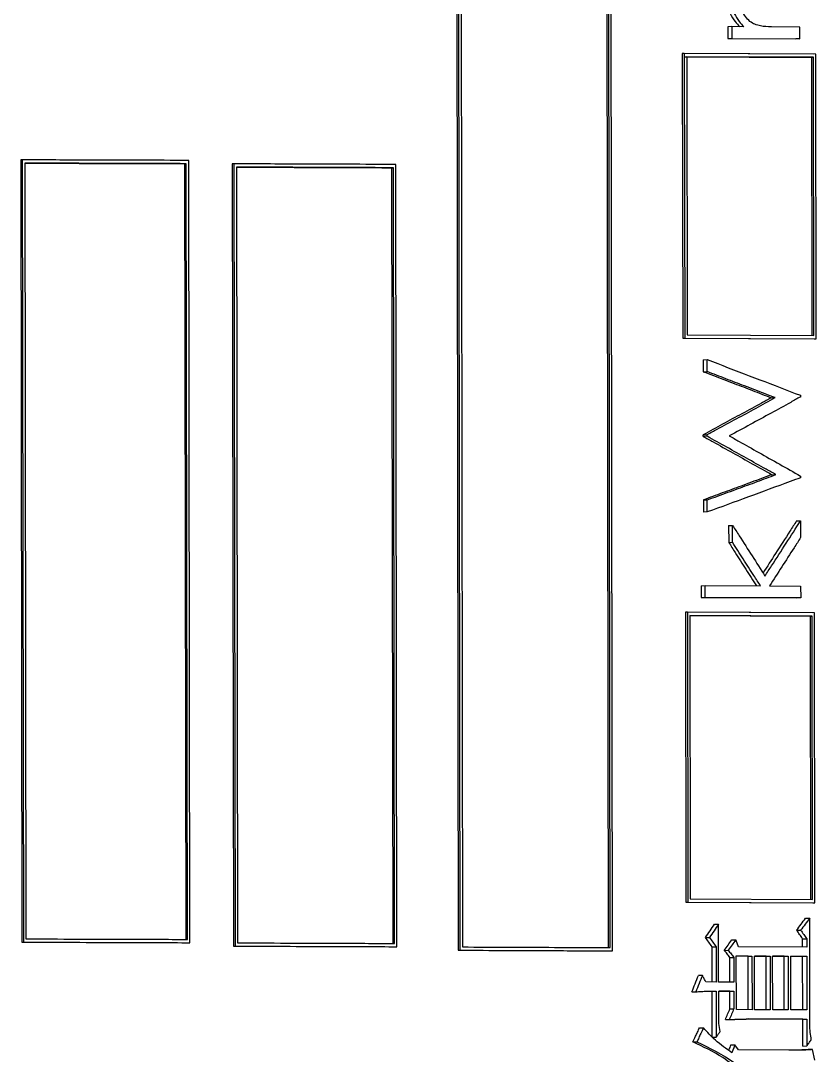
# Model space of a CAD drawing. Header units: millimetres. Extents: x 1726 to 4771, y 590 to 2743.
# Drawn here: x 3151.45 to 3163.63, y 944.52 to 960.37 of the extents above; entities that cross this region are included whole.
import ezdxf

# ---------------------------------------------------------------- set-up
doc = ezdxf.new("R2010")
doc.units = ezdxf.units.MM

msp = doc.modelspace()

# ---------------------------------------------------------------- linework, layer by layer
at = {"color": 7, "linetype": 'Continuous', "lineweight": 25}
for p, q in [((3158.114, 968.266), (3158.146, 946.134)), ((3158.142, 968.266), (3158.174, 946.134)), ((3158.179, 968.216), (3158.211, 946.184)), ((3160.412, 968.206), (3160.444, 946.174)), ((3160.473, 946.174), (3160.442, 968.206)), ((3160.51, 946.124), (3160.478, 968.256)), ((3162.338, 960.281), (3162.276, 960.28)), ((3162.276, 960.28), (3162.277, 960.1)), ((3162.338, 960.281), (3162.338, 960.101)), ((3162.519, 960.28), (3162.338, 960.281)), ((3163.378, 960.275), (3162.942, 960.278)), ((3163.378, 960.096), (3163.378, 960.275)), ((3162.277, 960.1), (3162.338, 960.101)), ((3162.277, 960.1), (3163.316, 960.095)), ((3162.338, 960.101), (3163.378, 960.096)), ((3163.378, 960.096), (3163.316, 960.095)), ((3161.608, 959.871), (3161.578, 959.87)), ((3163.591, 959.86), (3161.578, 959.87)), ((3161.578, 959.87), (3161.584, 955.508)), ((3161.608, 959.871), (3161.615, 955.508)), ((3163.623, 959.861), (3161.608, 959.871)), ((3161.614, 959.82), (3161.645, 959.821)), ((3161.645, 959.821), (3161.651, 955.558)), ((3163.588, 959.811), (3161.645, 959.821)), ((3161.645, 959.82), (3163.557, 959.81)), ((3163.557, 959.81), (3163.588, 959.811)), ((3163.557, 959.81), (3163.563, 955.548)), ((3163.594, 955.548), (3163.588, 959.811)), ((3163.629, 955.498), (3163.623, 959.861)), ((3153.998, 958.231), (3151.449, 958.24)), ((3151.449, 958.24), (3151.466, 946.257)), ((3151.472, 958.24), (3151.449, 958.24)), ((3151.472, 958.24), (3151.49, 946.258)), ((3151.512, 958.19), (3151.529, 946.307)), ((3153.958, 958.182), (3153.976, 946.299)), ((3153.958, 958.182), (3153.984, 958.182)), ((3154.001, 946.3), (3153.984, 958.182)), ((3154.04, 946.249), (3154.023, 958.232)), ((3157.165, 958.17), (3154.688, 958.179)), ((3154.688, 958.179), (3154.705, 946.197)), ((3154.713, 958.179), (3154.688, 958.179)), ((3154.713, 958.179), (3154.73, 946.197)), ((3157.209, 946.188), (3157.192, 958.17)), ((3154.752, 958.129), (3154.769, 946.247)), ((3157.126, 958.12), (3157.144, 946.238)), ((3157.126, 958.12), (3157.154, 958.12)), ((3157.171, 946.238), (3157.154, 958.12)), ((3161.584, 955.508), (3163.598, 955.498)), ((3161.584, 955.508), (3161.615, 955.508)), ((3161.615, 955.508), (3163.629, 955.498)), ((3161.651, 955.558), (3163.594, 955.548)), ((3163.598, 955.498), (3163.629, 955.498)), ((3161.897, 955.179), (3161.958, 955.18)), ((3161.897, 955.179), (3161.898, 954.996)), ((3161.958, 954.997), (3161.958, 955.18)), ((3161.898, 954.996), (3161.958, 954.997)), ((3162.939, 954.597), (3163.001, 954.598)), ((3163.386, 954.634), (3163.386, 954.608)), ((3161.899, 954.031), (3161.96, 954.032)), ((3161.899, 954.005), (3161.899, 954.031)), ((3161.96, 954.006), (3161.899, 954.005)), ((3161.96, 954.006), (3161.96, 954.032)), ((3162.948, 953.418), (3163.01, 953.419)), ((3163.388, 953.397), (3163.388, 953.372)), ((3161.901, 953.032), (3161.961, 953.032)), ((3161.901, 953.032), (3161.901, 952.846)), ((3161.961, 952.847), (3161.961, 953.032)), ((3161.961, 952.847), (3161.901, 952.846)), ((3162.287, 952.639), (3162.349, 952.64)), ((3162.287, 952.639), (3162.288, 952.381)), ((3162.349, 952.382), (3162.349, 952.64)), ((3163.326, 952.711), (3163.389, 952.711)), ((3163.389, 952.711), (3163.389, 952.454)), ((3162.288, 952.381), (3162.349, 952.382)), ((3161.866, 951.718), (3161.926, 951.719)), ((3161.866, 951.718), (3161.866, 951.539)), ((3161.926, 951.539), (3161.926, 951.719)), ((3161.926, 951.719), (3162.776, 951.715)), ((3162.913, 951.714), (3163.39, 951.712)), ((3163.39, 951.712), (3163.391, 951.532)), ((3161.866, 951.539), (3163.328, 951.531)), ((3161.866, 951.539), (3161.926, 951.539)), ((3163.391, 951.532), (3161.926, 951.539)), ((3163.391, 951.532), (3163.328, 951.531)), ((3163.569, 951.302), (3161.627, 951.312)), ((3161.627, 951.312), (3161.633, 946.871)), ((3161.657, 951.312), (3161.627, 951.312)), ((3161.657, 951.312), (3161.663, 946.871)), ((3163.6, 951.302), (3161.657, 951.312)), ((3161.693, 951.262), (3161.699, 946.921)), ((3163.565, 951.253), (3161.693, 951.262)), ((3161.693, 951.261), (3163.534, 951.252)), ((3163.534, 951.252), (3163.565, 951.253)), ((3163.534, 951.252), (3163.54, 946.911)), ((3163.571, 946.912), (3163.565, 951.253)), ((3163.607, 946.862), (3163.6, 951.302)), ((3161.699, 946.921), (3163.571, 946.912)), ((3161.633, 946.871), (3163.575, 946.861)), ((3161.633, 946.871), (3161.663, 946.871)), ((3161.663, 946.871), (3163.607, 946.862)), ((3163.575, 946.861), (3163.607, 946.862)), ((3163.465, 946.624), (3163.528, 946.624)), ((3162.072, 946.533), (3162.133, 946.534)), ((3162.134, 945.647), (3162.133, 946.534)), ((3163.328, 946.441), (3163.39, 946.441)), ((3161.933, 946.329), (3161.993, 946.329)), ((3162.336, 946.294), (3162.397, 946.295)), ((3163.42, 946.31), (3163.482, 946.311)), ((3163.42, 946.18), (3163.42, 946.31)), ((3163.482, 946.311), (3163.482, 946.181)), ((3151.466, 946.257), (3151.49, 946.258)), ((3151.466, 946.257), (3154.015, 946.249)), ((3154.015, 946.249), (3154.04, 946.249)), ((3154.705, 946.197), (3157.182, 946.187)), ((3154.705, 946.197), (3154.73, 946.197)), ((3157.182, 946.187), (3157.209, 946.188)), ((3158.146, 946.134), (3160.481, 946.123)), ((3158.146, 946.134), (3158.174, 946.134)), ((3160.481, 946.123), (3160.51, 946.124)), ((3162.034, 946.187), (3162.095, 946.188)), ((3162.035, 945.648), (3162.034, 946.187)), ((3162.095, 946.188), (3162.096, 945.647)), ((3162.22, 946.132), (3162.281, 946.133)), ((3163.482, 946.181), (3162.436, 946.187)), ((3162.306, 946.024), (3162.367, 946.025)), ((3162.306, 945.646), (3162.306, 946.024)), ((3162.367, 946.025), (3162.367, 945.646)), ((3162.407, 945.224), (3162.405, 946.046)), ((3162.405, 946.046), (3162.645, 946.045)), ((3162.584, 946.044), (3162.405, 946.045)), ((3162.584, 946.044), (3162.645, 946.045)), ((3162.585, 945.223), (3162.584, 946.044)), ((3162.645, 946.045), (3162.646, 945.223)), ((3162.685, 945.223), (3162.684, 946.045)), ((3162.684, 946.045), (3162.923, 946.043)), ((3162.861, 946.043), (3162.684, 946.044)), ((3162.861, 946.043), (3162.923, 946.043)), ((3162.862, 945.222), (3162.861, 946.043)), ((3162.923, 946.043), (3162.924, 945.221)), ((3162.963, 945.221), (3162.961, 946.043)), ((3162.961, 946.043), (3163.199, 946.042)), ((3163.137, 946.041), (3162.961, 946.042)), ((3163.137, 946.041), (3163.199, 946.042)), ((3163.138, 945.22), (3163.137, 946.041)), ((3163.199, 946.042), (3163.201, 945.22)), ((3163.239, 945.22), (3163.238, 946.042)), ((3163.238, 946.042), (3163.483, 946.041)), ((3163.42, 946.04), (3163.238, 946.041)), ((3163.42, 946.04), (3163.483, 946.041)), ((3163.421, 945.219), (3163.42, 946.04)), ((3163.483, 946.041), (3163.484, 945.219)), ((3161.885, 945.746), (3161.825, 945.745)), ((3162.096, 945.647), (3161.94, 945.648)), ((3162.367, 945.646), (3162.134, 945.647)), ((3161.724, 945.497), (3161.784, 945.497)), ((3162.035, 945.506), (3162.096, 945.507)), ((3162.036, 944.803), (3162.035, 945.506)), ((3162.096, 945.507), (3162.097, 944.804)), ((3162.135, 945.507), (3162.368, 945.505)), ((3162.135, 945.106), (3162.135, 945.507)), ((3162.306, 945.505), (3162.135, 945.506)), ((3162.306, 945.505), (3162.368, 945.505)), ((3162.307, 945.234), (3162.306, 945.505)), ((3162.368, 945.505), (3162.368, 945.235)), ((3162.307, 945.234), (3162.368, 945.235)), ((3162.646, 945.223), (3162.407, 945.224)), ((3162.924, 945.221), (3162.685, 945.223)), ((3163.201, 945.22), (3162.963, 945.221)), ((3163.484, 945.219), (3163.239, 945.22)), ((3162.237, 945.072), (3162.298, 945.073)), ((3163.421, 945.077), (3162.592, 945.081)), ((3162.623, 945.082), (3163.484, 945.078)), ((3163.421, 945.077), (3163.484, 945.078)), ((3163.422, 944.666), (3163.421, 945.077)), ((3163.484, 945.078), (3163.485, 944.667)), ((3161.841, 944.944), (3161.902, 944.945)), ((3161.74, 944.729), (3161.801, 944.729)), ((3162.036, 944.803), (3162.097, 944.804)), ((3162.323, 944.683), (3162.384, 944.683)), ((3162.439, 944.607), (3162.384, 944.683)), ((3163.209, 944.603), (3162.439, 944.607)), ((3163.422, 944.666), (3163.485, 944.667)), ((3163.449, 944.608), (3163.506, 944.612)), ((3163.569, 944.612), (3163.506, 944.612)), ((3163.607, 944.45), (3163.569, 944.612))]:
    msp.add_line(p, q, dxfattribs=at)
at = {"color": 7, "linetype": 'Continuous', "lineweight": 25, "flags": 128}
for points in [[(3163.53, 945.024), (3163.529, 945.618), (3163.528, 946.624)], [(3162.436, 946.187), (3162.417, 946.241), (3162.397, 946.295)], [(3162.384, 944.683), (3162.367, 944.639), (3162.352, 944.602), (3162.338, 944.564)]]:
    msp.add_lwpolyline(points, dxfattribs=at)
at = {"color": 7, "linetype": 'Continuous', "lineweight": 25}
for points, knots in [([(3162.942, 960.278), (3162.886, 960.279), (3162.774, 960.283), (3162.631, 960.335), (3162.541, 960.434), (3162.469, 960.561), (3162.456, 960.677), (3162.447, 960.753)], [0, 0, 0, 0, 0.241257, 0.483387, 0.613214, 0.746328, 1, 1, 1, 1]), ([(3162.311, 960.482), (3162.334, 960.439), (3162.376, 960.363), (3162.433, 960.304), (3162.458, 960.279)], [0, 0, 0, 0, 0.564301, 1, 1, 1, 1]), ([(3162.372, 960.483), (3162.396, 960.44), (3162.437, 960.364), (3162.494, 960.305), (3162.519, 960.28)], [0, 0, 0, 0, 0.564241, 1, 1, 1, 1]), ([(3154.023, 958.232), (3153.77, 958.233), (3153.264, 958.234), (3152.415, 958.237), (3151.815, 958.239), (3151.472, 958.24)], [0, 0, 0, 0, 0.300085, 0.600171, 1, 1, 1, 1]), ([(3153.984, 958.182), (3153.731, 958.183), (3153.225, 958.185), (3152.401, 958.187), (3151.828, 958.189), (3151.512, 958.19)], [0, 0, 0, 0, 0.30968, 0.619361, 1, 1, 1, 1]), ([(3151.512, 958.189), (3151.712, 958.189), (3152.119, 958.188), (3152.937, 958.185), (3153.55, 958.183), (3153.958, 958.182)], [0, 0, 0, 0, 0.242894, 0.495328, 1, 1, 1, 1]), ([(3157.192, 958.17), (3156.946, 958.171), (3156.455, 958.173), (3155.63, 958.176), (3155.046, 958.178), (3154.713, 958.179)], [0, 0, 0, 0, 0.300085, 0.600171, 1, 1, 1, 1]), ([(3157.154, 958.12), (3156.908, 958.121), (3156.417, 958.123), (3155.617, 958.126), (3155.059, 958.128), (3154.752, 958.129)], [0, 0, 0, 0, 0.30968, 0.619361, 1, 1, 1, 1]), ([(3154.752, 958.129), (3154.945, 958.128), (3155.341, 958.127), (3156.135, 958.124), (3156.73, 958.122), (3157.126, 958.12)], [0, 0, 0, 0, 0.242025, 0.494749, 1, 1, 1, 1]), ([(3161.958, 955.18), (3162.012, 955.16), (3162.282, 955.057), (3162.759, 954.875), (3163.179, 954.714), (3163.386, 954.634)], [0, 0, 0, 0, 0.112359, 0.561802, 1, 1, 1, 1]), ([(3161.898, 954.996), (3161.95, 954.976), (3162.108, 954.916), (3162.361, 954.819), (3162.655, 954.707), (3162.845, 954.634), (3162.939, 954.597)], [0, 0, 0, 0, 0.150665, 0.451995, 0.725995, 1, 1, 1, 1]), ([(3163.001, 954.598), (3162.949, 954.618), (3162.793, 954.678), (3162.541, 954.774), (3162.246, 954.887), (3162.054, 954.96), (3161.958, 954.997)], [0, 0, 0, 0, 0.1504849, 0.4514552, 0.7257248, 1, 1, 1, 1]), ([(3162.939, 954.597), (3162.889, 954.57), (3162.74, 954.488), (3162.493, 954.353), (3162.196, 954.192), (3161.998, 954.085), (3161.899, 954.031)], [0, 0, 0, 0, 0.144273, 0.432819, 0.716406, 1, 1, 1, 1]), ([(3161.96, 954.032), (3162.01, 954.059), (3162.161, 954.141), (3162.41, 954.276), (3162.707, 954.437), (3162.903, 954.544), (3163.001, 954.598)], [0, 0, 0, 0, 0.144115, 0.432345, 0.71617, 1, 1, 1, 1]), ([(3163.386, 954.608), (3163.337, 954.581), (3163.188, 954.499), (3162.932, 954.358), (3162.619, 954.187), (3162.405, 954.07), (3162.298, 954.012)], [0, 0, 0, 0, 0.1375518, 0.4126558, 0.7063244, 1, 1, 1, 1]), ([(3161.899, 954.005), (3161.95, 953.977), (3162.1, 953.893), (3162.351, 953.753), (3162.65, 953.585), (3162.849, 953.474), (3162.948, 953.418)], [0, 0, 0, 0, 0.143076, 0.429227, 0.714611, 1, 1, 1, 1]), ([(3163.01, 953.419), (3162.96, 953.447), (3162.811, 953.53), (3162.562, 953.67), (3162.261, 953.838), (3162.06, 953.95), (3161.96, 954.006)], [0, 0, 0, 0, 0.14292, 0.42876, 0.714377, 1, 1, 1, 1]), ([(3162.298, 954.012), (3162.348, 953.984), (3162.499, 953.899), (3162.756, 953.755), (3163.069, 953.578), (3163.282, 953.458), (3163.388, 953.397)], [0, 0, 0, 0, 0.1372897, 0.4118694, 0.7059312, 1, 1, 1, 1]), ([(3162.948, 953.418), (3162.896, 953.399), (3162.74, 953.341), (3162.488, 953.247), (3162.19, 953.138), (3161.997, 953.067), (3161.901, 953.032)], [0, 0, 0, 0, 0.149842, 0.449526, 0.72476, 1, 1, 1, 1]), ([(3161.961, 953.032), (3162.014, 953.052), (3162.172, 953.109), (3162.426, 953.203), (3162.723, 953.312), (3162.914, 953.383), (3163.01, 953.419)], [0, 0, 0, 0, 0.149662, 0.448988, 0.724491, 1, 1, 1, 1]), ([(3163.388, 953.372), (3163.335, 953.352), (3163.07, 953.254), (3162.596, 953.079), (3162.171, 952.923), (3161.961, 952.847)], [0, 0, 0, 0, 0.112483, 0.562421, 1, 1, 1, 1]), ([(3162.349, 952.64), (3162.382, 952.587), (3162.482, 952.432), (3162.647, 952.174), (3162.779, 951.968), (3162.844, 951.866)], [0, 0, 0, 0, 0.203788, 0.601893, 1, 1, 1, 1]), ([(3163.326, 952.711), (3163.293, 952.659), (3163.186, 952.492), (3163.015, 952.226), (3162.877, 952.012), (3162.814, 951.913)], [0, 0, 0, 0, 0.196131, 0.628453, 1, 1, 1, 1]), ([(3162.844, 951.866), (3162.878, 951.918), (3162.986, 952.085), (3163.168, 952.367), (3163.315, 952.597), (3163.389, 952.711)], [0, 0, 0, 0, 0.184797, 0.592397, 1, 1, 1, 1]), ([(3163.389, 952.454), (3163.356, 952.402), (3163.26, 952.253), (3163.101, 952.006), (3162.975, 951.811), (3162.913, 951.714)], [0, 0, 0, 0, 0.210801, 0.6054, 1, 1, 1, 1]), ([(3162.288, 952.381), (3162.322, 952.329), (3162.41, 952.191), (3162.552, 951.969), (3162.66, 951.799), (3162.714, 951.714)], [0, 0, 0, 0, 0.236234, 0.618117, 1, 1, 1, 1]), ([(3162.776, 951.715), (3162.742, 951.767), (3162.655, 951.905), (3162.512, 952.127), (3162.403, 952.297), (3162.349, 952.382)], [0, 0, 0, 0, 0.236113, 0.618056, 1, 1, 1, 1]), ([(3163.328, 946.441), (3163.351, 946.471), (3163.396, 946.532), (3163.442, 946.593), (3163.465, 946.624)], [0, 0, 0, 0, 0.499999, 1, 1, 1, 1]), ([(3163.528, 946.624), (3163.505, 946.594), (3163.459, 946.533), (3163.413, 946.472), (3163.39, 946.441)], [0, 0, 0, 0, 0.5, 1, 1, 1, 1]), ([(3161.933, 946.329), (3161.956, 946.363), (3162.003, 946.431), (3162.049, 946.499), (3162.072, 946.533)], [0, 0, 0, 0, 0.499999, 1, 1, 1, 1]), ([(3162.133, 946.534), (3162.11, 946.5), (3162.063, 946.432), (3162.017, 946.363), (3161.993, 946.329)], [0, 0, 0, 0, 0.5, 1, 1, 1, 1]), ([(3163.42, 946.31), (3163.404, 946.332), (3163.374, 946.375), (3163.343, 946.419), (3163.328, 946.441)], [0, 0, 0, 0, 0.5, 1, 1, 1, 1]), ([(3163.39, 946.441), (3163.406, 946.42), (3163.436, 946.376), (3163.467, 946.333), (3163.482, 946.311)], [0, 0, 0, 0, 0.499999, 1, 1, 1, 1]), ([(3151.529, 946.307), (3151.787, 946.307), (3152.301, 946.305), (3153.126, 946.302), (3153.69, 946.301), (3154.001, 946.3)], [0, 0, 0, 0, 0.30968, 0.61936, 1, 1, 1, 1]), ([(3162.034, 946.187), (3162.017, 946.211), (3161.983, 946.258), (3161.95, 946.305), (3161.933, 946.329)], [0, 0, 0, 0, 0.5, 1, 1, 1, 1]), ([(3161.993, 946.329), (3162.01, 946.306), (3162.044, 946.259), (3162.078, 946.212), (3162.095, 946.188)], [0, 0, 0, 0, 0.499999, 1, 1, 1, 1]), ([(3162.22, 946.132), (3162.24, 946.159), (3162.278, 946.213), (3162.317, 946.267), (3162.336, 946.294)], [0, 0, 0, 0, 0.499999, 1, 1, 1, 1]), ([(3162.397, 946.295), (3162.378, 946.268), (3162.339, 946.214), (3162.301, 946.16), (3162.281, 946.133)], [0, 0, 0, 0, 0.4999992, 1, 1, 1, 1]), ([(3151.49, 946.258), (3151.747, 946.257), (3152.261, 946.255), (3153.113, 946.253), (3153.703, 946.251), (3154.04, 946.249)], [0, 0, 0, 0, 0.300085, 0.60017, 1, 1, 1, 1]), ([(3154.73, 946.197), (3154.981, 946.196), (3155.481, 946.194), (3156.309, 946.191), (3156.882, 946.189), (3157.209, 946.188)], [0, 0, 0, 0, 0.3000849, 0.6001698, 1, 1, 1, 1]), ([(3154.769, 946.247), (3155.019, 946.246), (3155.52, 946.244), (3156.321, 946.241), (3156.869, 946.239), (3157.171, 946.238)], [0, 0, 0, 0, 0.30968, 0.61936, 1, 1, 1, 1]), ([(3158.174, 946.134), (3158.41, 946.133), (3158.882, 946.131), (3159.662, 946.128), (3160.202, 946.125), (3160.51, 946.124)], [0, 0, 0, 0, 0.300081, 0.600162, 1, 1, 1, 1]), ([(3158.211, 946.184), (3158.447, 946.183), (3158.919, 946.181), (3159.674, 946.178), (3160.19, 946.175), (3160.473, 946.174)], [0, 0, 0, 0, 0.309921, 0.619841, 1, 1, 1, 1]), ([(3162.306, 946.024), (3162.291, 946.042), (3162.263, 946.078), (3162.235, 946.114), (3162.22, 946.132)], [0, 0, 0, 0, 0.5, 1, 1, 1, 1]), ([(3162.281, 946.133), (3162.296, 946.115), (3162.324, 946.079), (3162.353, 946.043), (3162.367, 946.025)], [0, 0, 0, 0, 0.499999, 1, 1, 1, 1]), ([(3161.724, 945.497), (3161.741, 945.538), (3161.774, 945.621), (3161.808, 945.704), (3161.825, 945.745)], [0, 0, 0, 0, 0.5, 1, 1, 1, 1]), ([(3161.885, 945.746), (3161.868, 945.704), (3161.835, 945.622), (3161.801, 945.539), (3161.784, 945.497)], [0, 0, 0, 0, 0.499999, 1, 1, 1, 1]), ([(3161.94, 945.648), (3161.931, 945.664), (3161.912, 945.697), (3161.894, 945.73), (3161.885, 945.746)], [0, 0, 0, 0, 0.500001, 1, 1, 1, 1]), ([(3161.784, 945.497), (3161.813, 945.499), (3161.87, 945.503), (3161.974, 945.507), (3162.049, 945.507), (3162.096, 945.507)], [0, 0, 0, 0, 0.276869, 0.553757, 1, 1, 1, 1]), ([(3162.237, 945.072), (3162.249, 945.099), (3162.272, 945.153), (3162.295, 945.207), (3162.307, 945.234)], [0, 0, 0, 0, 0.4999988, 1, 1, 1, 1]), ([(3162.368, 945.235), (3162.356, 945.208), (3162.333, 945.154), (3162.31, 945.1), (3162.298, 945.073)], [0, 0, 0, 0, 0.5, 1, 1, 1, 1]), ([(3162.159, 944.89), (3162.151, 944.93), (3162.137, 945.001), (3162.136, 945.074), (3162.135, 945.106)], [0, 0, 0, 0, 0.558835, 1, 1, 1, 1]), ([(3162.298, 945.073), (3162.301, 945.073), (3162.306, 945.073), (3162.312, 945.073), (3162.317, 945.074), (3162.322, 945.074), (3162.327, 945.074), (3162.332, 945.074), (3162.337, 945.074), (3162.342, 945.074), (3162.347, 945.074), (3162.352, 945.075), (3162.357, 945.075), (3162.363, 945.075), (3162.368, 945.075), (3162.373, 945.075), (3162.378, 945.075), (3162.386, 945.076), (3162.396, 945.076), (3162.406, 945.076), (3162.416, 945.076), (3162.426, 945.077), (3162.436, 945.077), (3162.446, 945.077), (3162.456, 945.078), (3162.468, 945.078), (3162.478, 945.078), (3162.488, 945.078), (3162.498, 945.079), (3162.508, 945.079), (3162.518, 945.079), (3162.528, 945.08), (3162.538, 945.08), (3162.547, 945.08), (3162.555, 945.08), (3162.562, 945.081), (3162.57, 945.081), (3162.576, 945.081), (3162.581, 945.081), (3162.586, 945.081), (3162.591, 945.081), (3162.596, 945.082), (3162.601, 945.082), (3162.606, 945.082), (3162.611, 945.082), (3162.617, 945.082), (3162.621, 945.082), (3162.623, 945.082)], [0, 0, 0, 0, 0.0228582, 0.0457162, 0.0571452, 0.0685742, 0.0914321, 0.1028611, 0.1142901, 0.1371481, 0.1485771, 0.1600061, 0.1828641, 0.1942931, 0.217151, 0.22858, 0.240009, 0.262867, 0.308583, 0.3314409, 0.3542989, 0.4000149, 0.4228729, 0.4457309, 0.4914468, 0.5143048, 0.5600208, 0.5828788, 0.6057367, 0.6514527, 0.6743107, 0.6971687, 0.7428846, 0.7657426, 0.7886006, 0.8114586, 0.8343166, 0.8571745, 0.8686035, 0.8800325, 0.9028905, 0.9143195, 0.9257485, 0.9486065, 0.9600355, 0.9800177, 1, 1, 1, 1]), ([(3163.553, 944.764), (3163.547, 944.8), (3163.537, 944.861), (3163.531, 944.948), (3163.53, 944.998), (3163.53, 945.024)], [0, 0, 0, 0, 0.425218, 0.711978, 1, 1, 1, 1]), ([(3161.74, 944.729), (3161.754, 944.758), (3161.778, 944.808), (3161.811, 944.88), (3161.831, 944.923), (3161.841, 944.944)], [0, 0, 0, 0, 0.402506, 0.701253, 1, 1, 1, 1]), ([(3161.902, 944.945), (3161.888, 944.916), (3161.865, 944.866), (3161.831, 944.794), (3161.811, 944.751), (3161.801, 944.729)], [0, 0, 0, 0, 0.402372, 0.701186, 1, 1, 1, 1]), ([(3162.338, 944.564), (3162.251, 944.624), (3162.095, 944.731), (3161.961, 944.88), (3161.902, 944.945)], [0, 0, 0, 0, 0.558291, 1, 1, 1, 1]), ([(3162.097, 944.804), (3162.107, 944.818), (3162.128, 944.847), (3162.148, 944.876), (3162.159, 944.89)], [0, 0, 0, 0, 0.5, 1, 1, 1, 1]), ([(3162.725, 944.042), (3162.555, 944.204), (3162.252, 944.49), (3161.896, 944.656), (3161.74, 944.729)], [0, 0, 0, 0, 0.563504, 1, 1, 1, 1]), ([(3161.801, 944.729), (3161.999, 944.634), (3162.354, 944.463), (3162.654, 944.172), (3162.787, 944.043)], [0, 0, 0, 0, 0.556051, 1, 1, 1, 1]), ([(3163.485, 944.667), (3163.496, 944.683), (3163.519, 944.715), (3163.542, 944.748), (3163.553, 944.764)], [0, 0, 0, 0, 0.499999, 1, 1, 1, 1]), ([(3162.291, 944.6), (3162.292, 944.603), (3162.298, 944.618), (3162.309, 944.646), (3162.318, 944.67), (3162.323, 944.683)], [0, 0, 0, 0, 0.103644, 0.551823, 1, 1, 1, 1]), ([(3163.569, 944.612), (3163.566, 944.612), (3163.56, 944.612), (3163.549, 944.611), (3163.538, 944.61), (3163.527, 944.609), (3163.52, 944.609), (3163.514, 944.608), (3163.509, 944.608), (3163.502, 944.607), (3163.494, 944.607), (3163.482, 944.606), (3163.471, 944.606), (3163.46, 944.605), (3163.449, 944.605), (3163.438, 944.604), (3163.427, 944.604), (3163.416, 944.604), (3163.404, 944.603), (3163.393, 944.603), (3163.382, 944.603), (3163.371, 944.603), (3163.36, 944.603), (3163.349, 944.603), (3163.337, 944.603), (3163.326, 944.603), (3163.318, 944.603), (3163.31, 944.603), (3163.303, 944.603), (3163.296, 944.603), (3163.29, 944.603), (3163.284, 944.603), (3163.279, 944.603), (3163.273, 944.603), (3163.268, 944.603), (3163.262, 944.603), (3163.256, 944.603), (3163.251, 944.603), (3163.245, 944.603), (3163.24, 944.603), (3163.234, 944.603), (3163.228, 944.603), (3163.223, 944.603), (3163.216, 944.603), (3163.212, 944.603), (3163.209, 944.603)], [0, 0, 0, 0, 0.023274, 0.046547, 0.093095, 0.116368, 0.139642, 0.151279, 0.162916, 0.18619, 0.209463, 0.232737, 0.279285, 0.302558, 0.325832, 0.372379, 0.395653, 0.418927, 0.465474, 0.488748, 0.512022, 0.558569, 0.581843, 0.605117, 0.651664, 0.674938, 0.698211, 0.721485, 0.744759, 0.756396, 0.779669, 0.791306, 0.802943, 0.826217, 0.837854, 0.84949, 0.872764, 0.884401, 0.896038, 0.919311, 0.930948, 0.942585, 0.965859, 0.977496, 1, 1, 1, 1]), ([(3163.465, 944.608), (3163.465, 944.608), (3163.465, 944.608), (3163.44, 944.607), (3163.361, 944.604), (3163.298, 944.603), (3163.264, 944.603), (3163.254, 944.603), (3163.249, 944.603)], [0, 0, 0, 0, 0.003247, 0.023032, 0.490092, 0.710222, 0.845071, 1, 1, 1, 1])]:
    msp.add_open_spline(points, degree=3, knots=knots, dxfattribs=at)

doc.saveas('drawing.dxf')
